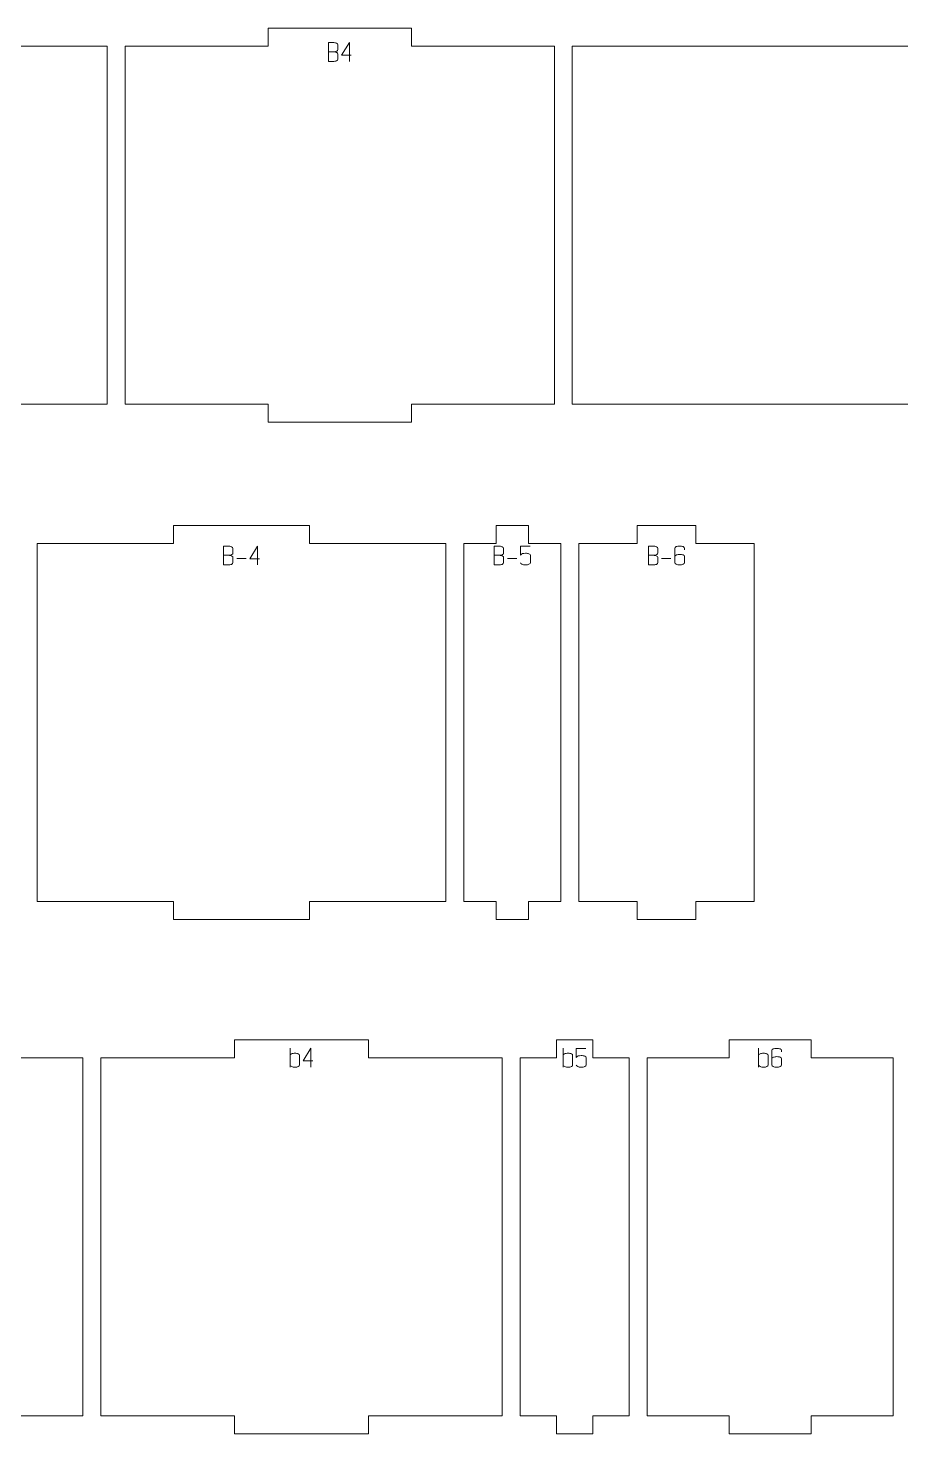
# Model space of a CAD drawing. Header units: centimetres. Extents: x -249 to 275, y -506 to 461.
# Drawn here: x -233.99 to -219.36, y 244.79 to 268.34 of the extents above; entities that cross this region are included whole.
import ezdxf

# ---------------------------------------------------------------- set-up
doc = ezdxf.new("R2010")
doc.units = ezdxf.units.CM
doc.header["$MEASUREMENT"] = 0
doc.layers.add('Capa 1', color=7, linetype='Continuous')

msp = doc.modelspace()

# ---------------------------------------------------------------- linework, layer by layer
at = {"layer": 'Capa 1', "color": 240, "lineweight": 9}
for points in [[(-239.04088, 268.0409), (-239.04088, 268.0409), (-239.04088, 262.0409), (-239.04088, 262.0409), (-239.04088, 262.0409), (-236.91458, 262.0409), (-236.91458, 262.0409), (-236.91458, 262.0409), (-236.91458, 261.7409), (-236.91458, 261.7409), (-236.91458, 261.7409), (-234.78827, 261.7409), (-234.78827, 261.7409), (-234.78827, 261.7409), (-234.78827, 262.0409), (-234.78827, 262.0409), (-234.78827, 262.0409), (-232.66196, 262.0409), (-232.66196, 262.0409), (-232.66196, 262.0409), (-232.66196, 268.0409), (-232.66196, 268.0409), (-232.66196, 268.0409), (-234.78827, 268.0409), (-234.78827, 268.0409), (-234.78827, 268.0409), (-234.78827, 268.3409), (-234.78827, 268.3409), (-234.78827, 268.3409), (-236.91458, 268.3409), (-236.91458, 268.3409), (-236.91458, 268.3409), (-236.91458, 268.0409), (-236.91458, 268.0409), (-236.91458, 268.0409), (-239.04088, 268.0409), (-239.04088, 268.0409)], [(-232.36196, 268.0409), (-232.36196, 268.0409), (-232.36196, 262.0409), (-232.36196, 262.0409), (-232.36196, 262.0409), (-229.96362, 262.0409), (-229.96362, 262.0409), (-229.96362, 262.0409), (-229.96362, 261.7409), (-229.96362, 261.7409), (-229.96362, 261.7409), (-227.56528, 261.7409), (-227.56528, 261.7409), (-227.56528, 261.7409), (-227.56528, 262.0409), (-227.56528, 262.0409), (-227.56528, 262.0409), (-225.16693, 262.0409), (-225.16693, 262.0409), (-225.16693, 262.0409), (-225.16693, 268.0409), (-225.16693, 268.0409), (-225.16693, 268.0409), (-227.56528, 268.0409), (-227.56528, 268.0409), (-227.56528, 268.0409), (-227.56528, 268.3409), (-227.56528, 268.3409), (-227.56528, 268.3409), (-229.96362, 268.3409), (-229.96362, 268.3409), (-229.96362, 268.3409), (-229.96362, 268.0409), (-229.96362, 268.0409), (-229.96362, 268.0409), (-232.36196, 268.0409), (-232.36196, 268.0409)], [(-224.86693, 268.0409), (-224.86693, 268.0409), (-224.86693, 262.0409), (-224.86693, 262.0409), (-224.86693, 262.0409), (-217.77616, 262.0409), (-217.77616, 262.0409), (-217.77616, 262.0409), (-217.77616, 261.7409), (-217.77616, 261.7409), (-217.77616, 261.7409), (-210.68538, 261.7409), (-210.68538, 261.7409), (-210.68538, 261.7409), (-210.68538, 262.0409), (-210.68538, 262.0409), (-210.68538, 262.0409), (-203.5946, 262.0409), (-203.5946, 262.0409), (-203.5946, 262.0409), (-203.5946, 268.0409), (-203.5946, 268.0409), (-203.5946, 268.0409), (-210.68538, 268.0409), (-210.68538, 268.0409), (-210.68538, 268.0409), (-210.68538, 268.3409), (-210.68538, 268.3409), (-210.68538, 268.3409), (-217.77616, 268.3409), (-217.77616, 268.3409), (-217.77616, 268.3409), (-217.77616, 268.0409), (-217.77616, 268.0409), (-217.77616, 268.0409), (-224.86693, 268.0409), (-224.86693, 268.0409)], [(-233.83998, 259.70741), (-233.83998, 259.70741), (-233.83998, 253.70741), (-233.83998, 253.70741), (-233.83998, 253.70741), (-231.55526, 253.70741), (-231.55526, 253.70741), (-231.55526, 253.70741), (-231.55526, 253.40741), (-231.55526, 253.40741), (-231.55526, 253.40741), (-229.27055, 253.40741), (-229.27055, 253.40741), (-229.27055, 253.40741), (-229.27055, 253.70741), (-229.27055, 253.70741), (-229.27055, 253.70741), (-226.98583, 253.70741), (-226.98583, 253.70741), (-226.98583, 253.70741), (-226.98583, 259.70741), (-226.98583, 259.70741), (-226.98583, 259.70741), (-229.27055, 259.70741), (-229.27055, 259.70741), (-229.27055, 259.70741), (-229.27055, 260.00741), (-229.27055, 260.00741), (-229.27055, 260.00741), (-231.55526, 260.00741), (-231.55526, 260.00741), (-231.55526, 260.00741), (-231.55526, 259.70741), (-231.55526, 259.70741), (-231.55526, 259.70741), (-233.83998, 259.70741), (-233.83998, 259.70741)], [(-226.68583, 259.70741), (-226.68583, 259.70741), (-226.68583, 253.70741), (-226.68583, 253.70741), (-226.68583, 253.70741), (-226.14371, 253.70741), (-226.14371, 253.70741), (-226.14371, 253.70741), (-226.14371, 253.40741), (-226.14371, 253.40741), (-226.14371, 253.40741), (-225.6016, 253.40741), (-225.6016, 253.40741), (-225.6016, 253.40741), (-225.6016, 253.70741), (-225.6016, 253.70741), (-225.6016, 253.70741), (-225.05948, 253.70741), (-225.05948, 253.70741), (-225.05948, 253.70741), (-225.05948, 259.70741), (-225.05948, 259.70741), (-225.05948, 259.70741), (-225.6016, 259.70741), (-225.6016, 259.70741), (-225.6016, 259.70741), (-225.6016, 260.00741), (-225.6016, 260.00741), (-225.6016, 260.00741), (-226.14371, 260.00741), (-226.14371, 260.00741), (-226.14371, 260.00741), (-226.14371, 259.70741), (-226.14371, 259.70741), (-226.14371, 259.70741), (-226.68583, 259.70741), (-226.68583, 259.70741)], [(-224.75948, 259.70741), (-224.75948, 259.70741), (-224.75948, 253.70741), (-224.75948, 253.70741), (-224.75948, 253.70741), (-223.77891, 253.70741), (-223.77891, 253.70741), (-223.77891, 253.70741), (-223.77891, 253.40741), (-223.77891, 253.40741), (-223.77891, 253.40741), (-222.79834, 253.40741), (-222.79834, 253.40741), (-222.79834, 253.40741), (-222.79834, 253.70741), (-222.79834, 253.70741), (-222.79834, 253.70741), (-221.81777, 253.70741), (-221.81777, 253.70741), (-221.81777, 253.70741), (-221.81777, 259.70741), (-221.81777, 259.70741), (-221.81777, 259.70741), (-222.79834, 259.70741), (-222.79834, 259.70741), (-222.79834, 259.70741), (-222.79834, 260.00741), (-222.79834, 260.00741), (-222.79834, 260.00741), (-223.77891, 260.00741), (-223.77891, 260.00741), (-223.77891, 260.00741), (-223.77891, 259.70741), (-223.77891, 259.70741), (-223.77891, 259.70741), (-224.75948, 259.70741), (-224.75948, 259.70741)], [(-239.41782, 251.08871), (-239.41782, 251.08871), (-239.41782, 245.08871), (-239.41782, 245.08871), (-239.41782, 245.08871), (-237.30256, 245.08871), (-237.30256, 245.08871), (-237.30256, 245.08871), (-237.30256, 244.78871), (-237.30256, 244.78871), (-237.30256, 244.78871), (-235.18729, 244.78871), (-235.18729, 244.78871), (-235.18729, 244.78871), (-235.18729, 245.08871), (-235.18729, 245.08871), (-235.18729, 245.08871), (-233.07202, 245.08871), (-233.07202, 245.08871), (-233.07202, 245.08871), (-233.07202, 251.08871), (-233.07202, 251.08871), (-233.07202, 251.08871), (-235.18729, 251.08871), (-235.18729, 251.08871), (-235.18729, 251.08871), (-235.18729, 251.38871), (-235.18729, 251.38871), (-235.18729, 251.38871), (-237.30256, 251.38871), (-237.30256, 251.38871), (-237.30256, 251.38871), (-237.30256, 251.08871), (-237.30256, 251.08871), (-237.30256, 251.08871), (-239.41782, 251.08871), (-239.41782, 251.08871)], [(-232.77202, 251.08871), (-232.77202, 251.08871), (-232.77202, 245.08871), (-232.77202, 245.08871), (-232.77202, 245.08871), (-230.5291, 245.08871), (-230.5291, 245.08871), (-230.5291, 245.08871), (-230.5291, 244.78871), (-230.5291, 244.78871), (-230.5291, 244.78871), (-228.28618, 244.78871), (-228.28618, 244.78871), (-228.28618, 244.78871), (-228.28618, 245.08871), (-228.28618, 245.08871), (-228.28618, 245.08871), (-226.04325, 245.08871), (-226.04325, 245.08871), (-226.04325, 245.08871), (-226.04325, 251.08871), (-226.04325, 251.08871), (-226.04325, 251.08871), (-228.28618, 251.08871), (-228.28618, 251.08871), (-228.28618, 251.08871), (-228.28618, 251.38871), (-228.28618, 251.38871), (-228.28618, 251.38871), (-230.5291, 251.38871), (-230.5291, 251.38871), (-230.5291, 251.38871), (-230.5291, 251.08871), (-230.5291, 251.08871), (-230.5291, 251.08871), (-232.77202, 251.08871), (-232.77202, 251.08871)], [(-225.74325, 251.08871), (-225.74325, 251.08871), (-225.74325, 245.08871), (-225.74325, 245.08871), (-225.74325, 245.08871), (-225.13262, 245.08871), (-225.13262, 245.08871), (-225.13262, 245.08871), (-225.13262, 244.78871), (-225.13262, 244.78871), (-225.13262, 244.78871), (-224.52198, 244.78871), (-224.52198, 244.78871), (-224.52198, 244.78871), (-224.52198, 245.08871), (-224.52198, 245.08871), (-224.52198, 245.08871), (-223.91135, 245.08871), (-223.91135, 245.08871), (-223.91135, 245.08871), (-223.91135, 251.08871), (-223.91135, 251.08871), (-223.91135, 251.08871), (-224.52198, 251.08871), (-224.52198, 251.08871), (-224.52198, 251.08871), (-224.52198, 251.38871), (-224.52198, 251.38871), (-224.52198, 251.38871), (-225.13262, 251.38871), (-225.13262, 251.38871), (-225.13262, 251.38871), (-225.13262, 251.08871), (-225.13262, 251.08871), (-225.13262, 251.08871), (-225.74325, 251.08871), (-225.74325, 251.08871)], [(-223.61135, 251.08871), (-223.61135, 251.08871), (-223.61135, 245.08871), (-223.61135, 245.08871), (-223.61135, 245.08871), (-222.23794, 245.08871), (-222.23794, 245.08871), (-222.23794, 245.08871), (-222.23794, 244.78871), (-222.23794, 244.78871), (-222.23794, 244.78871), (-220.86454, 244.78871), (-220.86454, 244.78871), (-220.86454, 244.78871), (-220.86454, 245.08871), (-220.86454, 245.08871), (-220.86454, 245.08871), (-219.49114, 245.08871), (-219.49114, 245.08871), (-219.49114, 245.08871), (-219.49114, 251.08871), (-219.49114, 251.08871), (-219.49114, 251.08871), (-220.86454, 251.08871), (-220.86454, 251.08871), (-220.86454, 251.08871), (-220.86454, 251.38871), (-220.86454, 251.38871), (-220.86454, 251.38871), (-222.23794, 251.38871), (-222.23794, 251.38871), (-222.23794, 251.38871), (-222.23794, 251.08871), (-222.23794, 251.08871), (-222.23794, 251.08871), (-223.61135, 251.08871), (-223.61135, 251.08871)]]:
    msp.add_open_spline(points, degree=3, knots=[0, 0, 0, 0, 0.08333333, 0.08333333, 0.08333333, 0.16666667, 0.16666667, 0.16666667, 0.25, 0.25, 0.25, 0.33333333, 0.33333333, 0.33333333, 0.41666667, 0.41666667, 0.41666667, 0.5, 0.5, 0.5, 0.58333333, 0.58333333, 0.58333333, 0.66666667, 0.66666667, 0.66666667, 0.75, 0.75, 0.75, 0.83333333, 0.83333333, 0.83333333, 0.91666667, 0.91666667, 0.91666667, 1, 1, 1, 1], dxfattribs=at)
at = {"layer": 'Capa 1', "color": 114, "lineweight": 9}
for points, knots in [([(-228.95431, 268.09854), (-228.95431, 268.09854), (-228.95431, 267.7821), (-228.95431, 267.7821), (-228.95431, 267.7821), (-228.87956, 267.7821), (-228.87956, 267.7821), (-228.85663, 267.7821), (-228.83721, 267.78546), (-228.82131, 267.79219), (-228.80511, 267.79892), (-228.79701, 267.80732), (-228.79701, 267.81741), (-228.79701, 267.81741), (-228.79701, 267.90959), (-228.79701, 267.90959), (-228.79701, 267.91754), (-228.80266, 267.92457), (-228.81398, 267.93069), (-228.82498, 267.9368), (-228.84684, 267.94108), (-228.87956, 267.94353), (-228.84745, 267.94567), (-228.82559, 267.9498), (-228.81398, 267.95591), (-228.80266, 267.96233), (-228.79701, 267.96952), (-228.79701, 267.97747), (-228.79701, 267.97747), (-228.79701, 268.06323), (-228.79701, 268.06323), (-228.79701, 268.07271), (-228.80511, 268.08096), (-228.82131, 268.08799), (-228.83752, 268.09502), (-228.85693, 268.09854), (-228.87956, 268.09854), (-228.87956, 268.09854), (-228.95431, 268.09854), (-228.95431, 268.09854)], [0, 0, 0, 0, 0.07692308, 0.07692308, 0.07692308, 0.15384615, 0.15384615, 0.15384615, 0.23076923, 0.23076923, 0.23076923, 0.30769231, 0.30769231, 0.30769231, 0.38461538, 0.38461538, 0.38461538, 0.46153846, 0.46153846, 0.46153846, 0.53846154, 0.53846154, 0.53846154, 0.61538462, 0.61538462, 0.61538462, 0.69230769, 0.69230769, 0.69230769, 0.76923077, 0.76923077, 0.76923077, 0.84615385, 0.84615385, 0.84615385, 0.92307692, 0.92307692, 0.92307692, 1, 1, 1, 1]), ([(-228.87956, 267.94353), (-228.87956, 267.94353), (-228.95431, 267.94353), (-228.95431, 267.94353), (-228.95431, 267.94353), (-228.95431, 268.09854), (-228.95431, 268.09854), (-228.95431, 268.09854), (-228.87956, 268.09854), (-228.87956, 268.09854), (-228.85693, 268.09854), (-228.83752, 268.09502), (-228.82131, 268.08799), (-228.80511, 268.08096), (-228.79701, 268.07271), (-228.79701, 268.06323), (-228.79701, 268.06323), (-228.79701, 267.97747), (-228.79701, 267.97747), (-228.79701, 267.96952), (-228.80266, 267.96233), (-228.81398, 267.95591), (-228.82559, 267.9498), (-228.84745, 267.94567), (-228.87956, 267.94353)], [0, 0, 0, 0, 0.125, 0.125, 0.125, 0.25, 0.25, 0.25, 0.375, 0.375, 0.375, 0.5, 0.5, 0.5, 0.625, 0.625, 0.625, 0.75, 0.75, 0.75, 0.875, 0.875, 0.875, 1, 1, 1, 1]), ([(-228.60439, 267.88666), (-228.60439, 267.88666), (-228.60439, 268.099), (-228.60439, 268.099), (-228.60439, 268.099), (-228.73418, 267.88666), (-228.73418, 267.88666), (-228.73418, 267.88666), (-228.60439, 267.88666), (-228.60439, 267.88666)], [0, 0, 0, 0, 0.33333333, 0.33333333, 0.33333333, 0.66666667, 0.66666667, 0.66666667, 1, 1, 1, 1]), ([(-228.60439, 267.88666), (-228.60439, 267.88666), (-228.60439, 267.7821), (-228.60439, 267.7821), (-228.60439, 267.7821), (-228.60439, 267.88666), (-228.60439, 267.88666), (-228.60439, 267.88666), (-228.73418, 267.88666), (-228.73418, 267.88666), (-228.73418, 267.88666), (-228.60439, 268.099), (-228.60439, 268.099), (-228.60439, 268.099), (-228.60439, 267.88666), (-228.60439, 267.88666), (-228.60439, 267.88666), (-228.57458, 267.88666), (-228.57458, 267.88666), (-228.57458, 267.88666), (-228.60439, 267.88666), (-228.60439, 267.88666)], [0, 0, 0, 0, 0.14285714, 0.14285714, 0.14285714, 0.28571429, 0.28571429, 0.28571429, 0.42857143, 0.42857143, 0.42857143, 0.57142857, 0.57142857, 0.57142857, 0.71428571, 0.71428571, 0.71428571, 0.85714286, 0.85714286, 0.85714286, 1, 1, 1, 1]), ([(-228.95431, 267.7821), (-228.95431, 267.7821), (-228.95431, 267.94353), (-228.95431, 267.94353), (-228.95431, 267.94353), (-228.87956, 267.94353), (-228.87956, 267.94353), (-228.84684, 267.94108), (-228.82498, 267.9368), (-228.81398, 267.93069), (-228.80266, 267.92457), (-228.79701, 267.91754), (-228.79701, 267.90959), (-228.79701, 267.90959), (-228.79701, 267.81741), (-228.79701, 267.81741), (-228.79701, 267.80732), (-228.80511, 267.79892), (-228.82131, 267.79219), (-228.83721, 267.78546), (-228.85663, 267.7821), (-228.87956, 267.7821), (-228.87956, 267.7821), (-228.95431, 267.7821), (-228.95431, 267.7821)], [0, 0, 0, 0, 0.125, 0.125, 0.125, 0.25, 0.25, 0.25, 0.375, 0.375, 0.375, 0.5, 0.5, 0.5, 0.625, 0.625, 0.625, 0.75, 0.75, 0.75, 0.875, 0.875, 0.875, 1, 1, 1, 1]), ([(-230.71283, 259.66345), (-230.71283, 259.66345), (-230.71283, 259.34701), (-230.71283, 259.34701), (-230.71283, 259.34701), (-230.63808, 259.34701), (-230.63808, 259.34701), (-230.61515, 259.34701), (-230.59573, 259.35037), (-230.57983, 259.3571), (-230.56363, 259.36383), (-230.55553, 259.37223), (-230.55553, 259.38232), (-230.55553, 259.38232), (-230.55553, 259.4745), (-230.55553, 259.4745), (-230.55553, 259.48245), (-230.56118, 259.48948), (-230.5725, 259.4956), (-230.5835, 259.50171), (-230.60536, 259.50599), (-230.63808, 259.50844), (-230.60597, 259.51058), (-230.58411, 259.51471), (-230.5725, 259.52082), (-230.56118, 259.52724), (-230.55553, 259.53443), (-230.55553, 259.54238), (-230.55553, 259.54238), (-230.55553, 259.62814), (-230.55553, 259.62814), (-230.55553, 259.63762), (-230.56363, 259.64587), (-230.57983, 259.6529), (-230.59604, 259.65993), (-230.61545, 259.66345), (-230.63808, 259.66345), (-230.63808, 259.66345), (-230.71283, 259.66345), (-230.71283, 259.66345)], [0, 0, 0, 0, 0.07692308, 0.07692308, 0.07692308, 0.15384615, 0.15384615, 0.15384615, 0.23076923, 0.23076923, 0.23076923, 0.30769231, 0.30769231, 0.30769231, 0.38461538, 0.38461538, 0.38461538, 0.46153846, 0.46153846, 0.46153846, 0.53846154, 0.53846154, 0.53846154, 0.61538462, 0.61538462, 0.61538462, 0.69230769, 0.69230769, 0.69230769, 0.76923077, 0.76923077, 0.76923077, 0.84615385, 0.84615385, 0.84615385, 0.92307692, 0.92307692, 0.92307692, 1, 1, 1, 1]), ([(-230.63808, 259.50844), (-230.63808, 259.50844), (-230.71283, 259.50844), (-230.71283, 259.50844), (-230.71283, 259.50844), (-230.71283, 259.66345), (-230.71283, 259.66345), (-230.71283, 259.66345), (-230.63808, 259.66345), (-230.63808, 259.66345), (-230.61545, 259.66345), (-230.59604, 259.65993), (-230.57983, 259.6529), (-230.56363, 259.64587), (-230.55553, 259.63762), (-230.55553, 259.62814), (-230.55553, 259.62814), (-230.55553, 259.54238), (-230.55553, 259.54238), (-230.55553, 259.53443), (-230.56118, 259.52724), (-230.5725, 259.52082), (-230.58411, 259.51471), (-230.60597, 259.51058), (-230.63808, 259.50844)], [0, 0, 0, 0, 0.125, 0.125, 0.125, 0.25, 0.25, 0.25, 0.375, 0.375, 0.375, 0.5, 0.5, 0.5, 0.625, 0.625, 0.625, 0.75, 0.75, 0.75, 0.875, 0.875, 0.875, 1, 1, 1, 1]), ([(-230.14278, 259.45157), (-230.14278, 259.45157), (-230.14278, 259.66391), (-230.14278, 259.66391), (-230.14278, 259.66391), (-230.27257, 259.45157), (-230.27257, 259.45157), (-230.27257, 259.45157), (-230.14278, 259.45157), (-230.14278, 259.45157)], [0, 0, 0, 0, 0.33333333, 0.33333333, 0.33333333, 0.66666667, 0.66666667, 0.66666667, 1, 1, 1, 1]), ([(-230.14278, 259.45157), (-230.14278, 259.45157), (-230.14278, 259.34701), (-230.14278, 259.34701), (-230.14278, 259.34701), (-230.14278, 259.45157), (-230.14278, 259.45157), (-230.14278, 259.45157), (-230.27257, 259.45157), (-230.27257, 259.45157), (-230.27257, 259.45157), (-230.14278, 259.66391), (-230.14278, 259.66391), (-230.14278, 259.66391), (-230.14278, 259.45157), (-230.14278, 259.45157), (-230.14278, 259.45157), (-230.11297, 259.45157), (-230.11297, 259.45157), (-230.11297, 259.45157), (-230.14278, 259.45157), (-230.14278, 259.45157)], [0, 0, 0, 0, 0.14285714, 0.14285714, 0.14285714, 0.28571429, 0.28571429, 0.28571429, 0.42857143, 0.42857143, 0.42857143, 0.57142857, 0.57142857, 0.57142857, 0.71428571, 0.71428571, 0.71428571, 0.85714286, 0.85714286, 0.85714286, 1, 1, 1, 1]), ([(-226.17533, 259.66345), (-226.17533, 259.66345), (-226.17533, 259.34701), (-226.17533, 259.34701), (-226.17533, 259.34701), (-226.10058, 259.34701), (-226.10058, 259.34701), (-226.07765, 259.34701), (-226.05823, 259.35037), (-226.04233, 259.3571), (-226.02613, 259.36383), (-226.01803, 259.37223), (-226.01803, 259.38232), (-226.01803, 259.38232), (-226.01803, 259.4745), (-226.01803, 259.4745), (-226.01803, 259.48245), (-226.02368, 259.48948), (-226.035, 259.4956), (-226.046, 259.50171), (-226.06786, 259.50599), (-226.10058, 259.50844), (-226.06847, 259.51058), (-226.04661, 259.51471), (-226.035, 259.52082), (-226.02368, 259.52724), (-226.01803, 259.53443), (-226.01803, 259.54238), (-226.01803, 259.54238), (-226.01803, 259.62814), (-226.01803, 259.62814), (-226.01803, 259.63762), (-226.02613, 259.64587), (-226.04233, 259.6529), (-226.05854, 259.65993), (-226.07795, 259.66345), (-226.10058, 259.66345), (-226.10058, 259.66345), (-226.17533, 259.66345), (-226.17533, 259.66345)], [0, 0, 0, 0, 0.07692308, 0.07692308, 0.07692308, 0.15384615, 0.15384615, 0.15384615, 0.23076923, 0.23076923, 0.23076923, 0.30769231, 0.30769231, 0.30769231, 0.38461538, 0.38461538, 0.38461538, 0.46153846, 0.46153846, 0.46153846, 0.53846154, 0.53846154, 0.53846154, 0.61538462, 0.61538462, 0.61538462, 0.69230769, 0.69230769, 0.69230769, 0.76923077, 0.76923077, 0.76923077, 0.84615385, 0.84615385, 0.84615385, 0.92307692, 0.92307692, 0.92307692, 1, 1, 1, 1]), ([(-226.10058, 259.50844), (-226.10058, 259.50844), (-226.17533, 259.50844), (-226.17533, 259.50844), (-226.17533, 259.50844), (-226.17533, 259.66345), (-226.17533, 259.66345), (-226.17533, 259.66345), (-226.10058, 259.66345), (-226.10058, 259.66345), (-226.07795, 259.66345), (-226.05854, 259.65993), (-226.04233, 259.6529), (-226.02613, 259.64587), (-226.01803, 259.63762), (-226.01803, 259.62814), (-226.01803, 259.62814), (-226.01803, 259.54238), (-226.01803, 259.54238), (-226.01803, 259.53443), (-226.02368, 259.52724), (-226.035, 259.52082), (-226.04661, 259.51471), (-226.06847, 259.51058), (-226.10058, 259.50844)], [0, 0, 0, 0, 0.125, 0.125, 0.125, 0.25, 0.25, 0.25, 0.375, 0.375, 0.375, 0.5, 0.5, 0.5, 0.625, 0.625, 0.625, 0.75, 0.75, 0.75, 0.875, 0.875, 0.875, 1, 1, 1, 1]), ([(-225.65252, 259.34701), (-225.67606, 259.34701), (-225.69571, 259.35045), (-225.71145, 259.35733), (-225.7272, 259.36421), (-225.73507, 259.37254), (-225.73507, 259.38232), (-225.73507, 259.37254), (-225.7272, 259.36421), (-225.71145, 259.35733), (-225.69571, 259.35045), (-225.67606, 259.34701), (-225.65252, 259.34701), (-225.62898, 259.34701), (-225.60933, 259.35045), (-225.59359, 259.35733), (-225.57784, 259.36421), (-225.56997, 259.37254), (-225.56997, 259.38232), (-225.56997, 259.38232), (-225.56997, 259.50798), (-225.56997, 259.50798), (-225.56997, 259.51777), (-225.57784, 259.5261), (-225.59359, 259.53298), (-225.60933, 259.53986), (-225.62898, 259.5433), (-225.65252, 259.5433), (-225.67392, 259.54146), (-225.69043, 259.53901), (-225.70205, 259.53596), (-225.71367, 259.5329), (-225.72467, 259.52357), (-225.73507, 259.50798), (-225.73507, 259.50798), (-225.73507, 259.66345), (-225.73507, 259.66345), (-225.73507, 259.66345), (-225.57547, 259.66345), (-225.57547, 259.66345), (-225.57547, 259.66345), (-225.73507, 259.66345), (-225.73507, 259.66345), (-225.73507, 259.66345), (-225.73507, 259.50798), (-225.73507, 259.50798), (-225.72467, 259.52357), (-225.71367, 259.5329), (-225.70205, 259.53596), (-225.69043, 259.53901), (-225.67392, 259.54146), (-225.65252, 259.5433), (-225.62898, 259.5433), (-225.60933, 259.53986), (-225.59359, 259.53298), (-225.57784, 259.5261), (-225.56997, 259.51777), (-225.56997, 259.50798), (-225.56997, 259.50798), (-225.56997, 259.38232), (-225.56997, 259.38232), (-225.56997, 259.37254), (-225.57784, 259.36421), (-225.59359, 259.35733), (-225.60933, 259.35045), (-225.62898, 259.34701), (-225.65252, 259.34701)], [0, 0, 0, 0, 0.04545455, 0.04545455, 0.04545455, 0.09090909, 0.09090909, 0.09090909, 0.13636364, 0.13636364, 0.13636364, 0.18181818, 0.18181818, 0.18181818, 0.22727273, 0.22727273, 0.22727273, 0.27272727, 0.27272727, 0.27272727, 0.31818182, 0.31818182, 0.31818182, 0.36363636, 0.36363636, 0.36363636, 0.40909091, 0.40909091, 0.40909091, 0.45454545, 0.45454545, 0.45454545, 0.5, 0.5, 0.5, 0.54545455, 0.54545455, 0.54545455, 0.59090909, 0.59090909, 0.59090909, 0.63636364, 0.63636364, 0.63636364, 0.68181818, 0.68181818, 0.68181818, 0.72727273, 0.72727273, 0.72727273, 0.77272727, 0.77272727, 0.77272727, 0.81818182, 0.81818182, 0.81818182, 0.86363636, 0.86363636, 0.86363636, 0.90909091, 0.90909091, 0.90909091, 0.95454545, 0.95454545, 0.95454545, 1, 1, 1, 1]), ([(-223.5913, 259.66345), (-223.5913, 259.66345), (-223.5913, 259.34701), (-223.5913, 259.34701), (-223.5913, 259.34701), (-223.51655, 259.34701), (-223.51655, 259.34701), (-223.49362, 259.34701), (-223.4742, 259.35037), (-223.4583, 259.3571), (-223.4421, 259.36383), (-223.434, 259.37223), (-223.434, 259.38232), (-223.434, 259.38232), (-223.434, 259.4745), (-223.434, 259.4745), (-223.434, 259.48245), (-223.43965, 259.48948), (-223.45097, 259.4956), (-223.46197, 259.50171), (-223.48383, 259.50599), (-223.51655, 259.50844), (-223.48444, 259.51058), (-223.46258, 259.51471), (-223.45097, 259.52082), (-223.43965, 259.52724), (-223.434, 259.53443), (-223.434, 259.54238), (-223.434, 259.54238), (-223.434, 259.62814), (-223.434, 259.62814), (-223.434, 259.63762), (-223.4421, 259.64587), (-223.4583, 259.6529), (-223.47451, 259.65993), (-223.49392, 259.66345), (-223.51655, 259.66345), (-223.51655, 259.66345), (-223.5913, 259.66345), (-223.5913, 259.66345)], [0, 0, 0, 0, 0.07692308, 0.07692308, 0.07692308, 0.15384615, 0.15384615, 0.15384615, 0.23076923, 0.23076923, 0.23076923, 0.30769231, 0.30769231, 0.30769231, 0.38461538, 0.38461538, 0.38461538, 0.46153846, 0.46153846, 0.46153846, 0.53846154, 0.53846154, 0.53846154, 0.61538462, 0.61538462, 0.61538462, 0.69230769, 0.69230769, 0.69230769, 0.76923077, 0.76923077, 0.76923077, 0.84615385, 0.84615385, 0.84615385, 0.92307692, 0.92307692, 0.92307692, 1, 1, 1, 1]), ([(-223.51655, 259.50844), (-223.51655, 259.50844), (-223.5913, 259.50844), (-223.5913, 259.50844), (-223.5913, 259.50844), (-223.5913, 259.66345), (-223.5913, 259.66345), (-223.5913, 259.66345), (-223.51655, 259.66345), (-223.51655, 259.66345), (-223.49392, 259.66345), (-223.47451, 259.65993), (-223.4583, 259.6529), (-223.4421, 259.64587), (-223.434, 259.63762), (-223.434, 259.62814), (-223.434, 259.62814), (-223.434, 259.54238), (-223.434, 259.54238), (-223.434, 259.53443), (-223.43965, 259.52724), (-223.45097, 259.52082), (-223.46258, 259.51471), (-223.48444, 259.51058), (-223.51655, 259.50844)], [0, 0, 0, 0, 0.125, 0.125, 0.125, 0.25, 0.25, 0.25, 0.375, 0.375, 0.375, 0.5, 0.5, 0.5, 0.625, 0.625, 0.625, 0.75, 0.75, 0.75, 0.875, 0.875, 0.875, 1, 1, 1, 1]), ([(-223.06849, 259.34701), (-223.09203, 259.34701), (-223.11168, 259.35045), (-223.12742, 259.35733), (-223.14317, 259.36421), (-223.15104, 259.37254), (-223.15104, 259.38232), (-223.15104, 259.38232), (-223.15104, 259.48918), (-223.15104, 259.48918), (-223.15104, 259.48918), (-223.15104, 259.62814), (-223.15104, 259.62814), (-223.15104, 259.63792), (-223.14317, 259.64625), (-223.12742, 259.65313), (-223.11168, 259.66001), (-223.09203, 259.66345), (-223.06849, 259.66345), (-223.04495, 259.66345), (-223.0253, 259.66001), (-223.00956, 259.65313), (-222.99381, 259.64625), (-222.98594, 259.63792), (-222.98594, 259.62814), (-222.98594, 259.62814), (-222.98594, 259.60246), (-222.98594, 259.60246), (-222.98594, 259.60246), (-222.98594, 259.62814), (-222.98594, 259.62814), (-222.98594, 259.63792), (-222.99381, 259.64625), (-223.00956, 259.65313), (-223.0253, 259.66001), (-223.04495, 259.66345), (-223.06849, 259.66345), (-223.09203, 259.66345), (-223.11168, 259.66001), (-223.12742, 259.65313), (-223.14317, 259.64625), (-223.15104, 259.63792), (-223.15104, 259.62814), (-223.15104, 259.62814), (-223.15104, 259.48918), (-223.15104, 259.48918), (-223.15104, 259.49835), (-223.14149, 259.50653), (-223.12238, 259.51371), (-223.10327, 259.5209), (-223.08531, 259.52449), (-223.06849, 259.52449), (-223.04495, 259.52449), (-223.0253, 259.52105), (-223.00956, 259.51417), (-222.99381, 259.50729), (-222.98594, 259.49896), (-222.98594, 259.48918), (-222.98594, 259.48918), (-222.98594, 259.38232), (-222.98594, 259.38232), (-222.98594, 259.37254), (-222.99381, 259.36421), (-223.00956, 259.35733), (-223.0253, 259.35045), (-223.04495, 259.34701), (-223.06849, 259.34701)], [0, 0, 0, 0, 0.04545455, 0.04545455, 0.04545455, 0.09090909, 0.09090909, 0.09090909, 0.13636364, 0.13636364, 0.13636364, 0.18181818, 0.18181818, 0.18181818, 0.22727273, 0.22727273, 0.22727273, 0.27272727, 0.27272727, 0.27272727, 0.31818182, 0.31818182, 0.31818182, 0.36363636, 0.36363636, 0.36363636, 0.40909091, 0.40909091, 0.40909091, 0.45454545, 0.45454545, 0.45454545, 0.5, 0.5, 0.5, 0.54545455, 0.54545455, 0.54545455, 0.59090909, 0.59090909, 0.59090909, 0.63636364, 0.63636364, 0.63636364, 0.68181818, 0.68181818, 0.68181818, 0.72727273, 0.72727273, 0.72727273, 0.77272727, 0.77272727, 0.77272727, 0.81818182, 0.81818182, 0.81818182, 0.86363636, 0.86363636, 0.86363636, 0.90909091, 0.90909091, 0.90909091, 0.95454545, 0.95454545, 0.95454545, 1, 1, 1, 1]), ([(-230.71283, 259.34701), (-230.71283, 259.34701), (-230.71283, 259.50844), (-230.71283, 259.50844), (-230.71283, 259.50844), (-230.63808, 259.50844), (-230.63808, 259.50844), (-230.60536, 259.50599), (-230.5835, 259.50171), (-230.5725, 259.4956), (-230.56118, 259.48948), (-230.55553, 259.48245), (-230.55553, 259.4745), (-230.55553, 259.4745), (-230.55553, 259.38232), (-230.55553, 259.38232), (-230.55553, 259.37223), (-230.56363, 259.36383), (-230.57983, 259.3571), (-230.59573, 259.35037), (-230.61515, 259.34701), (-230.63808, 259.34701), (-230.63808, 259.34701), (-230.71283, 259.34701), (-230.71283, 259.34701)], [0, 0, 0, 0, 0.125, 0.125, 0.125, 0.25, 0.25, 0.25, 0.375, 0.375, 0.375, 0.5, 0.5, 0.5, 0.625, 0.625, 0.625, 0.75, 0.75, 0.75, 0.875, 0.875, 0.875, 1, 1, 1, 1]), ([(-230.4927, 259.45524), (-230.4927, 259.45524), (-230.33631, 259.45524), (-230.33631, 259.45524), (-230.33631, 259.45524), (-230.4927, 259.45524), (-230.4927, 259.45524)], [0, 0, 0, 0, 0.5, 0.5, 0.5, 1, 1, 1, 1]), ([(-226.17533, 259.34701), (-226.17533, 259.34701), (-226.17533, 259.50844), (-226.17533, 259.50844), (-226.17533, 259.50844), (-226.10058, 259.50844), (-226.10058, 259.50844), (-226.06786, 259.50599), (-226.046, 259.50171), (-226.035, 259.4956), (-226.02368, 259.48948), (-226.01803, 259.48245), (-226.01803, 259.4745), (-226.01803, 259.4745), (-226.01803, 259.38232), (-226.01803, 259.38232), (-226.01803, 259.37223), (-226.02613, 259.36383), (-226.04233, 259.3571), (-226.05823, 259.35037), (-226.07765, 259.34701), (-226.10058, 259.34701), (-226.10058, 259.34701), (-226.17533, 259.34701), (-226.17533, 259.34701)], [0, 0, 0, 0, 0.125, 0.125, 0.125, 0.25, 0.25, 0.25, 0.375, 0.375, 0.375, 0.5, 0.5, 0.5, 0.625, 0.625, 0.625, 0.75, 0.75, 0.75, 0.875, 0.875, 0.875, 1, 1, 1, 1]), ([(-225.9552, 259.45524), (-225.9552, 259.45524), (-225.79881, 259.45524), (-225.79881, 259.45524), (-225.79881, 259.45524), (-225.9552, 259.45524), (-225.9552, 259.45524)], [0, 0, 0, 0, 0.5, 0.5, 0.5, 1, 1, 1, 1]), ([(-223.5913, 259.34701), (-223.5913, 259.34701), (-223.5913, 259.50844), (-223.5913, 259.50844), (-223.5913, 259.50844), (-223.51655, 259.50844), (-223.51655, 259.50844), (-223.48383, 259.50599), (-223.46197, 259.50171), (-223.45097, 259.4956), (-223.43965, 259.48948), (-223.434, 259.48245), (-223.434, 259.4745), (-223.434, 259.4745), (-223.434, 259.38232), (-223.434, 259.38232), (-223.434, 259.37223), (-223.4421, 259.36383), (-223.4583, 259.3571), (-223.4742, 259.35037), (-223.49362, 259.34701), (-223.51655, 259.34701), (-223.51655, 259.34701), (-223.5913, 259.34701), (-223.5913, 259.34701)], [0, 0, 0, 0, 0.125, 0.125, 0.125, 0.25, 0.25, 0.25, 0.375, 0.375, 0.375, 0.5, 0.5, 0.5, 0.625, 0.625, 0.625, 0.75, 0.75, 0.75, 0.875, 0.875, 0.875, 1, 1, 1, 1]), ([(-223.37117, 259.45524), (-223.37117, 259.45524), (-223.21478, 259.45524), (-223.21478, 259.45524), (-223.21478, 259.45524), (-223.37117, 259.45524), (-223.37117, 259.45524)], [0, 0, 0, 0, 0.5, 0.5, 0.5, 1, 1, 1, 1]), ([(-223.15104, 259.38232), (-223.15104, 259.37254), (-223.14317, 259.36421), (-223.12742, 259.35733), (-223.11168, 259.35045), (-223.09203, 259.34701), (-223.06849, 259.34701), (-223.04495, 259.34701), (-223.0253, 259.35045), (-223.00956, 259.35733), (-222.99381, 259.36421), (-222.98594, 259.37254), (-222.98594, 259.38232), (-222.98594, 259.38232), (-222.98594, 259.48918), (-222.98594, 259.48918), (-222.98594, 259.49896), (-222.99381, 259.50729), (-223.00956, 259.51417), (-223.0253, 259.52105), (-223.04495, 259.52449), (-223.06849, 259.52449), (-223.08531, 259.52449), (-223.10327, 259.5209), (-223.12238, 259.51371), (-223.14149, 259.50653), (-223.15104, 259.49835), (-223.15104, 259.48918), (-223.15104, 259.48918), (-223.15104, 259.38232), (-223.15104, 259.38232)], [0, 0, 0, 0, 0.1, 0.1, 0.1, 0.2, 0.2, 0.2, 0.3, 0.3, 0.3, 0.4, 0.4, 0.4, 0.5, 0.5, 0.5, 0.6, 0.6, 0.6, 0.7, 0.7, 0.7, 0.8, 0.8, 0.8, 0.9, 0.9, 0.9, 1, 1, 1, 1]), ([(-229.43882, 250.96682), (-229.43882, 250.95796), (-229.44601, 250.94985), (-229.46038, 250.94252), (-229.47475, 250.93518), (-229.49294, 250.93151), (-229.51495, 250.93151), (-229.53482, 250.93151), (-229.55355, 250.93518), (-229.57113, 250.94252), (-229.58871, 250.94985), (-229.5975, 250.95796), (-229.5975, 250.96682), (-229.5975, 250.96682), (-229.5975, 250.93151), (-229.5975, 250.93151), (-229.5975, 250.93151), (-229.5975, 251.25254), (-229.5975, 251.25254), (-229.5975, 251.25254), (-229.5975, 251.13009), (-229.5975, 251.13009), (-229.5975, 251.13895), (-229.5897, 251.14706), (-229.57411, 251.15439), (-229.55852, 251.16173), (-229.5388, 251.1654), (-229.51495, 251.1654), (-229.49294, 251.1654), (-229.47475, 251.16173), (-229.46038, 251.15439), (-229.44601, 251.14706), (-229.43882, 251.13895), (-229.43882, 251.13009), (-229.43882, 251.13009), (-229.43882, 250.96682), (-229.43882, 250.96682)], [0, 0, 0, 0, 0.08333333, 0.08333333, 0.08333333, 0.16666667, 0.16666667, 0.16666667, 0.25, 0.25, 0.25, 0.33333333, 0.33333333, 0.33333333, 0.41666667, 0.41666667, 0.41666667, 0.5, 0.5, 0.5, 0.58333333, 0.58333333, 0.58333333, 0.66666667, 0.66666667, 0.66666667, 0.75, 0.75, 0.75, 0.83333333, 0.83333333, 0.83333333, 0.91666667, 0.91666667, 0.91666667, 1, 1, 1, 1]), ([(-229.5975, 250.96682), (-229.5975, 250.95796), (-229.58871, 250.94985), (-229.57113, 250.94252), (-229.55355, 250.93518), (-229.53482, 250.93151), (-229.51495, 250.93151), (-229.49294, 250.93151), (-229.47475, 250.93518), (-229.46038, 250.94252), (-229.44601, 250.94985), (-229.43882, 250.95796), (-229.43882, 250.96682), (-229.43882, 250.96682), (-229.43882, 251.13009), (-229.43882, 251.13009), (-229.43882, 251.13895), (-229.44601, 251.14706), (-229.46038, 251.15439), (-229.47475, 251.16173), (-229.49294, 251.1654), (-229.51495, 251.1654), (-229.5388, 251.1654), (-229.55852, 251.16173), (-229.57411, 251.15439), (-229.5897, 251.14706), (-229.5975, 251.13895), (-229.5975, 251.13009), (-229.5975, 251.13009), (-229.5975, 250.96682), (-229.5975, 250.96682)], [0, 0, 0, 0, 0.1, 0.1, 0.1, 0.2, 0.2, 0.2, 0.3, 0.3, 0.3, 0.4, 0.4, 0.4, 0.5, 0.5, 0.5, 0.6, 0.6, 0.6, 0.7, 0.7, 0.7, 0.8, 0.8, 0.8, 0.9, 0.9, 0.9, 1, 1, 1, 1]), ([(-229.24758, 251.03607), (-229.24758, 251.03607), (-229.24758, 251.24841), (-229.24758, 251.24841), (-229.24758, 251.24841), (-229.37737, 251.03607), (-229.37737, 251.03607), (-229.37737, 251.03607), (-229.24758, 251.03607), (-229.24758, 251.03607)], [0, 0, 0, 0, 0.33333333, 0.33333333, 0.33333333, 0.66666667, 0.66666667, 0.66666667, 1, 1, 1, 1]), ([(-229.24758, 251.03607), (-229.24758, 251.03607), (-229.24758, 250.93151), (-229.24758, 250.93151), (-229.24758, 250.93151), (-229.24758, 251.03607), (-229.24758, 251.03607), (-229.24758, 251.03607), (-229.37737, 251.03607), (-229.37737, 251.03607), (-229.37737, 251.03607), (-229.24758, 251.24841), (-229.24758, 251.24841), (-229.24758, 251.24841), (-229.24758, 251.03607), (-229.24758, 251.03607), (-229.24758, 251.03607), (-229.21777, 251.03607), (-229.21777, 251.03607), (-229.21777, 251.03607), (-229.24758, 251.03607), (-229.24758, 251.03607)], [0, 0, 0, 0, 0.14285714, 0.14285714, 0.14285714, 0.28571429, 0.28571429, 0.28571429, 0.42857143, 0.42857143, 0.42857143, 0.57142857, 0.57142857, 0.57142857, 0.71428571, 0.71428571, 0.71428571, 0.85714286, 0.85714286, 0.85714286, 1, 1, 1, 1]), ([(-224.86124, 250.96682), (-224.86124, 250.95796), (-224.86843, 250.94985), (-224.8828, 250.94252), (-224.89717, 250.93518), (-224.91536, 250.93151), (-224.93737, 250.93151), (-224.95724, 250.93151), (-224.97597, 250.93518), (-224.99355, 250.94252), (-225.01113, 250.94985), (-225.01992, 250.95796), (-225.01992, 250.96682), (-225.01992, 250.96682), (-225.01992, 250.93151), (-225.01992, 250.93151), (-225.01992, 250.93151), (-225.01992, 251.25254), (-225.01992, 251.25254), (-225.01992, 251.25254), (-225.01992, 251.13009), (-225.01992, 251.13009), (-225.01992, 251.13895), (-225.01212, 251.14706), (-224.99653, 251.15439), (-224.98094, 251.16173), (-224.96122, 251.1654), (-224.93737, 251.1654), (-224.91536, 251.1654), (-224.89717, 251.16173), (-224.8828, 251.15439), (-224.86843, 251.14706), (-224.86124, 251.13895), (-224.86124, 251.13009), (-224.86124, 251.13009), (-224.86124, 250.96682), (-224.86124, 250.96682)], [0, 0, 0, 0, 0.08333333, 0.08333333, 0.08333333, 0.16666667, 0.16666667, 0.16666667, 0.25, 0.25, 0.25, 0.33333333, 0.33333333, 0.33333333, 0.41666667, 0.41666667, 0.41666667, 0.5, 0.5, 0.5, 0.58333333, 0.58333333, 0.58333333, 0.66666667, 0.66666667, 0.66666667, 0.75, 0.75, 0.75, 0.83333333, 0.83333333, 0.83333333, 0.91666667, 0.91666667, 0.91666667, 1, 1, 1, 1]), ([(-225.01992, 250.96682), (-225.01992, 250.95796), (-225.01113, 250.94985), (-224.99355, 250.94252), (-224.97597, 250.93518), (-224.95724, 250.93151), (-224.93737, 250.93151), (-224.91536, 250.93151), (-224.89717, 250.93518), (-224.8828, 250.94252), (-224.86843, 250.94985), (-224.86124, 250.95796), (-224.86124, 250.96682), (-224.86124, 250.96682), (-224.86124, 251.13009), (-224.86124, 251.13009), (-224.86124, 251.13895), (-224.86843, 251.14706), (-224.8828, 251.15439), (-224.89717, 251.16173), (-224.91536, 251.1654), (-224.93737, 251.1654), (-224.96122, 251.1654), (-224.98094, 251.16173), (-224.99653, 251.15439), (-225.01212, 251.14706), (-225.01992, 251.13895), (-225.01992, 251.13009), (-225.01992, 251.13009), (-225.01992, 250.96682), (-225.01992, 250.96682)], [0, 0, 0, 0, 0.1, 0.1, 0.1, 0.2, 0.2, 0.2, 0.3, 0.3, 0.3, 0.4, 0.4, 0.4, 0.5, 0.5, 0.5, 0.6, 0.6, 0.6, 0.7, 0.7, 0.7, 0.8, 0.8, 0.8, 0.9, 0.9, 0.9, 1, 1, 1, 1]), ([(-224.71724, 250.93151), (-224.74078, 250.93151), (-224.76043, 250.93495), (-224.77617, 250.94183), (-224.79192, 250.94871), (-224.79979, 250.95704), (-224.79979, 250.96682), (-224.79979, 250.95704), (-224.79192, 250.94871), (-224.77617, 250.94183), (-224.76043, 250.93495), (-224.74078, 250.93151), (-224.71724, 250.93151), (-224.6937, 250.93151), (-224.67405, 250.93495), (-224.65831, 250.94183), (-224.64256, 250.94871), (-224.63469, 250.95704), (-224.63469, 250.96682), (-224.63469, 250.96682), (-224.63469, 251.09248), (-224.63469, 251.09248), (-224.63469, 251.10227), (-224.64256, 251.1106), (-224.65831, 251.11748), (-224.67405, 251.12436), (-224.6937, 251.1278), (-224.71724, 251.1278), (-224.73864, 251.12596), (-224.75515, 251.12351), (-224.76677, 251.12046), (-224.77839, 251.1174), (-224.78939, 251.10807), (-224.79979, 251.09248), (-224.79979, 251.09248), (-224.79979, 251.24795), (-224.79979, 251.24795), (-224.79979, 251.24795), (-224.64019, 251.24795), (-224.64019, 251.24795), (-224.64019, 251.24795), (-224.79979, 251.24795), (-224.79979, 251.24795), (-224.79979, 251.24795), (-224.79979, 251.09248), (-224.79979, 251.09248), (-224.78939, 251.10807), (-224.77839, 251.1174), (-224.76677, 251.12046), (-224.75515, 251.12351), (-224.73864, 251.12596), (-224.71724, 251.1278), (-224.6937, 251.1278), (-224.67405, 251.12436), (-224.65831, 251.11748), (-224.64256, 251.1106), (-224.63469, 251.10227), (-224.63469, 251.09248), (-224.63469, 251.09248), (-224.63469, 250.96682), (-224.63469, 250.96682), (-224.63469, 250.95704), (-224.64256, 250.94871), (-224.65831, 250.94183), (-224.67405, 250.93495), (-224.6937, 250.93151), (-224.71724, 250.93151)], [0, 0, 0, 0, 0.04545455, 0.04545455, 0.04545455, 0.09090909, 0.09090909, 0.09090909, 0.13636364, 0.13636364, 0.13636364, 0.18181818, 0.18181818, 0.18181818, 0.22727273, 0.22727273, 0.22727273, 0.27272727, 0.27272727, 0.27272727, 0.31818182, 0.31818182, 0.31818182, 0.36363636, 0.36363636, 0.36363636, 0.40909091, 0.40909091, 0.40909091, 0.45454545, 0.45454545, 0.45454545, 0.5, 0.5, 0.5, 0.54545455, 0.54545455, 0.54545455, 0.59090909, 0.59090909, 0.59090909, 0.63636364, 0.63636364, 0.63636364, 0.68181818, 0.68181818, 0.68181818, 0.72727273, 0.72727273, 0.72727273, 0.77272727, 0.77272727, 0.77272727, 0.81818182, 0.81818182, 0.81818182, 0.86363636, 0.86363636, 0.86363636, 0.90909091, 0.90909091, 0.90909091, 0.95454545, 0.95454545, 0.95454545, 1, 1, 1, 1]), ([(-221.58518, 250.96682), (-221.58518, 250.95796), (-221.59237, 250.94985), (-221.60674, 250.94252), (-221.62111, 250.93518), (-221.6393, 250.93151), (-221.66131, 250.93151), (-221.68118, 250.93151), (-221.69991, 250.93518), (-221.71749, 250.94252), (-221.73507, 250.94985), (-221.74386, 250.95796), (-221.74386, 250.96682), (-221.74386, 250.96682), (-221.74386, 250.93151), (-221.74386, 250.93151), (-221.74386, 250.93151), (-221.74386, 251.25254), (-221.74386, 251.25254), (-221.74386, 251.25254), (-221.74386, 251.13009), (-221.74386, 251.13009), (-221.74386, 251.13895), (-221.73606, 251.14706), (-221.72047, 251.15439), (-221.70488, 251.16173), (-221.68516, 251.1654), (-221.66131, 251.1654), (-221.6393, 251.1654), (-221.62111, 251.16173), (-221.60674, 251.15439), (-221.59237, 251.14706), (-221.58518, 251.13895), (-221.58518, 251.13009), (-221.58518, 251.13009), (-221.58518, 250.96682), (-221.58518, 250.96682)], [0, 0, 0, 0, 0.08333333, 0.08333333, 0.08333333, 0.16666667, 0.16666667, 0.16666667, 0.25, 0.25, 0.25, 0.33333333, 0.33333333, 0.33333333, 0.41666667, 0.41666667, 0.41666667, 0.5, 0.5, 0.5, 0.58333333, 0.58333333, 0.58333333, 0.66666667, 0.66666667, 0.66666667, 0.75, 0.75, 0.75, 0.83333333, 0.83333333, 0.83333333, 0.91666667, 0.91666667, 0.91666667, 1, 1, 1, 1]), ([(-221.74386, 250.96682), (-221.74386, 250.95796), (-221.73507, 250.94985), (-221.71749, 250.94252), (-221.69991, 250.93518), (-221.68118, 250.93151), (-221.66131, 250.93151), (-221.6393, 250.93151), (-221.62111, 250.93518), (-221.60674, 250.94252), (-221.59237, 250.94985), (-221.58518, 250.95796), (-221.58518, 250.96682), (-221.58518, 250.96682), (-221.58518, 251.13009), (-221.58518, 251.13009), (-221.58518, 251.13895), (-221.59237, 251.14706), (-221.60674, 251.15439), (-221.62111, 251.16173), (-221.6393, 251.1654), (-221.66131, 251.1654), (-221.68516, 251.1654), (-221.70488, 251.16173), (-221.72047, 251.15439), (-221.73606, 251.14706), (-221.74386, 251.13895), (-221.74386, 251.13009), (-221.74386, 251.13009), (-221.74386, 250.96682), (-221.74386, 250.96682)], [0, 0, 0, 0, 0.1, 0.1, 0.1, 0.2, 0.2, 0.2, 0.3, 0.3, 0.3, 0.4, 0.4, 0.4, 0.5, 0.5, 0.5, 0.6, 0.6, 0.6, 0.7, 0.7, 0.7, 0.8, 0.8, 0.8, 0.9, 0.9, 0.9, 1, 1, 1, 1]), ([(-221.44118, 250.93151), (-221.46472, 250.93151), (-221.48437, 250.93495), (-221.50011, 250.94183), (-221.51586, 250.94871), (-221.52373, 250.95704), (-221.52373, 250.96682), (-221.52373, 250.96682), (-221.52373, 251.07368), (-221.52373, 251.07368), (-221.52373, 251.07368), (-221.52373, 251.21264), (-221.52373, 251.21264), (-221.52373, 251.22242), (-221.51586, 251.23075), (-221.50011, 251.23763), (-221.48437, 251.24451), (-221.46472, 251.24795), (-221.44118, 251.24795), (-221.41764, 251.24795), (-221.39799, 251.24451), (-221.38225, 251.23763), (-221.3665, 251.23075), (-221.35863, 251.22242), (-221.35863, 251.21264), (-221.35863, 251.21264), (-221.35863, 251.18696), (-221.35863, 251.18696), (-221.35863, 251.18696), (-221.35863, 251.21264), (-221.35863, 251.21264), (-221.35863, 251.22242), (-221.3665, 251.23075), (-221.38225, 251.23763), (-221.39799, 251.24451), (-221.41764, 251.24795), (-221.44118, 251.24795), (-221.46472, 251.24795), (-221.48437, 251.24451), (-221.50011, 251.23763), (-221.51586, 251.23075), (-221.52373, 251.22242), (-221.52373, 251.21264), (-221.52373, 251.21264), (-221.52373, 251.07368), (-221.52373, 251.07368), (-221.52373, 251.08285), (-221.51418, 251.09103), (-221.49507, 251.09821), (-221.47596, 251.1054), (-221.458, 251.10899), (-221.44118, 251.10899), (-221.41764, 251.10899), (-221.39799, 251.10555), (-221.38225, 251.09867), (-221.3665, 251.09179), (-221.35863, 251.08346), (-221.35863, 251.07368), (-221.35863, 251.07368), (-221.35863, 250.96682), (-221.35863, 250.96682), (-221.35863, 250.95704), (-221.3665, 250.94871), (-221.38225, 250.94183), (-221.39799, 250.93495), (-221.41764, 250.93151), (-221.44118, 250.93151)], [0, 0, 0, 0, 0.04545455, 0.04545455, 0.04545455, 0.09090909, 0.09090909, 0.09090909, 0.13636364, 0.13636364, 0.13636364, 0.18181818, 0.18181818, 0.18181818, 0.22727273, 0.22727273, 0.22727273, 0.27272727, 0.27272727, 0.27272727, 0.31818182, 0.31818182, 0.31818182, 0.36363636, 0.36363636, 0.36363636, 0.40909091, 0.40909091, 0.40909091, 0.45454545, 0.45454545, 0.45454545, 0.5, 0.5, 0.5, 0.54545455, 0.54545455, 0.54545455, 0.59090909, 0.59090909, 0.59090909, 0.63636364, 0.63636364, 0.63636364, 0.68181818, 0.68181818, 0.68181818, 0.72727273, 0.72727273, 0.72727273, 0.77272727, 0.77272727, 0.77272727, 0.81818182, 0.81818182, 0.81818182, 0.86363636, 0.86363636, 0.86363636, 0.90909091, 0.90909091, 0.90909091, 0.95454545, 0.95454545, 0.95454545, 1, 1, 1, 1]), ([(-221.52373, 250.96682), (-221.52373, 250.95704), (-221.51586, 250.94871), (-221.50011, 250.94183), (-221.48437, 250.93495), (-221.46472, 250.93151), (-221.44118, 250.93151), (-221.41764, 250.93151), (-221.39799, 250.93495), (-221.38225, 250.94183), (-221.3665, 250.94871), (-221.35863, 250.95704), (-221.35863, 250.96682), (-221.35863, 250.96682), (-221.35863, 251.07368), (-221.35863, 251.07368), (-221.35863, 251.08346), (-221.3665, 251.09179), (-221.38225, 251.09867), (-221.39799, 251.10555), (-221.41764, 251.10899), (-221.44118, 251.10899), (-221.458, 251.10899), (-221.47596, 251.1054), (-221.49507, 251.09821), (-221.51418, 251.09103), (-221.52373, 251.08285), (-221.52373, 251.07368), (-221.52373, 251.07368), (-221.52373, 250.96682), (-221.52373, 250.96682)], [0, 0, 0, 0, 0.1, 0.1, 0.1, 0.2, 0.2, 0.2, 0.3, 0.3, 0.3, 0.4, 0.4, 0.4, 0.5, 0.5, 0.5, 0.6, 0.6, 0.6, 0.7, 0.7, 0.7, 0.8, 0.8, 0.8, 0.9, 0.9, 0.9, 1, 1, 1, 1])]:
    msp.add_open_spline(points, degree=3, knots=knots, dxfattribs=at)

doc.saveas('drawing.dxf')
